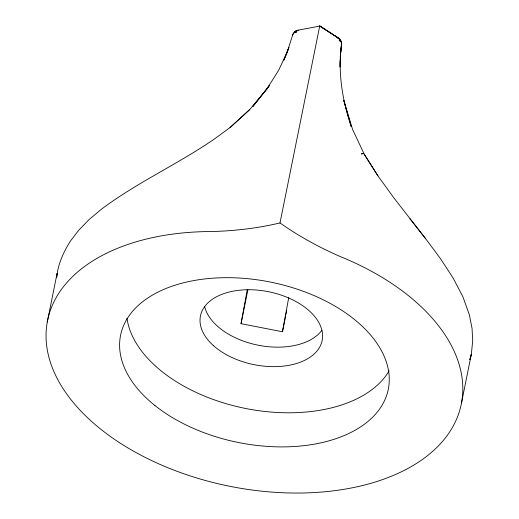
<?xml version="1.0" encoding="UTF-8"?>
<svg xmlns="http://www.w3.org/2000/svg" width="519" height="519" viewBox="0 0 519 519"><rect width="100%" height="100%" fill="white"/><g stroke="black" fill="none" stroke-linecap="round" stroke-linejoin="round"><path stroke-width="0.78" d="M340.127 67.055L340.542 54.43M340.73 52.944L341.671 42.85L340.516 39.957L340.873 41.046L340.347 41.786L340.075 40.398L339.225 41.014A6.209 2.524 -59.1 0 0 338.829 38.309L319.749 25.95L338.829 38.309L340.373 39.937L340.438 40.852L338.829 38.309M340.127 60.522L340.062 66.523M56.727 277.347C57.869 264.249 63.506 252.026 70.461 241.03L78.784 230.17L89.294 219.388L101.763 208.975C137.198 182.416 177.907 164.127 214.321 139.034L229.962 127.629L249.873 109.386L266.928 88.853L266.74 89.132L252.753 106.635L269.53 85.356L266.74 89.132L278.593 70.383L287.072 52.432L288.94 47.508L283.874 60.061L287.072 52.432L292.677 35C293.261 32.71 295.363 30.874 297.601 30.264L319.736 26.086M340.691 52.886L341.586 43.615C337.668 71.596 342.216 99.998 351.233 126.578L343.844 100.576M56.688 277.282L57.071 273.513L47.268 322.059M340.237 57.518L340.568 54.469M285.645 315.961L282.459 331.758L241.03 323.681L247.284 289.602M282.459 331.758L288.713 297.685M241.03 323.681L247.881 289.706M280.001 222.943A256.652 153.741 11.4 0 0 340.633 256.717A211.038 126.415 11.4 0 1 408.459 468.151A211.038 126.415 11.4 0 1 73.536 402.802A211.038 126.415 11.4 0 1 211.59 231.539A256.652 153.741 11.4 0 0 280.001 222.943L319.717 26.06L338.213 38.056L337.415 38.172M285.963 314.378L286.76 310.427M461.521 402.887L471.31 354.334L472.705 340.795L472.05 328.378L469.377 314.825L462.786 296.492L452.84 277.574L440.495 258.702L425.943 239.084L409.893 218.648M469.922 359.472L471.31 354.334L469.857 359.518M295.201 32.029L295.59 31.198L297.517 30.485L295.201 32.029A6.209 4.969 10.4 0 1 296.602 31.529M249.717 109.645L229.962 127.629M339.342 39.295L339.835 39.107L338.855 38.549M298.289 30.264L296.388 30.627L297.517 30.485M296.803 30.997L294.584 31.75L295.408 31.153L294.656 32.029L294.837 32.911L295.622 31.724L296.154 32.613A6.209 2.614 81.1 0 1 297.601 30.264M425.71 238.798L393.48 197.382L377.923 175.844L364.033 153.793L352.589 129.432L343.792 100.563M363.748 153.63L377.923 175.844M292.677 35A6.209 4.969 10.4 0 1 294.033 32.807M339.342 39.866A6.209 4.969 10.4 0 1 341.625 44.556M321.923 330.24A62.072 37.18 11.4 0 1 257.962 345.161A62.072 37.18 11.4 0 1 204.655 306.684M389.133 370.838A136.555 81.801 11.4 0 1 245.351 408.421A136.555 81.801 11.4 0 1 126.98 318.238M362.158 153.689L361.347 154.007L362.8 153.585L362.158 153.689M213.484 345.648A62.072 37.18 11.4 0 0 318.413 349.138A62.072 37.18 11.4 0 0 252.02 289.784A62.072 37.18 11.4 0 0 213.484 345.648M154.96 405.547A136.555 81.801 11.4 0 0 382.996 403.639A136.555 81.801 11.4 0 0 225.33 277.691A136.555 81.801 11.4 0 0 154.96 405.547"/></g></svg>
